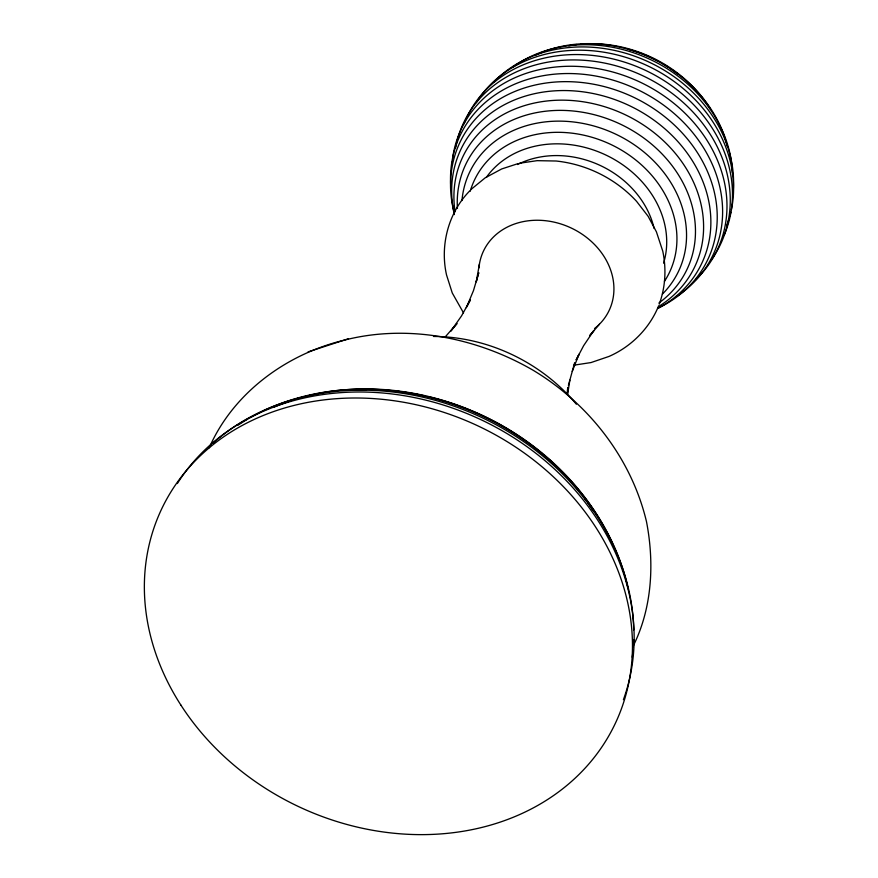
<?xml version="1.0" encoding="UTF-8"?>
<svg xmlns="http://www.w3.org/2000/svg" width="878" height="878" viewBox="0 0 878 878"><rect width="100%" height="100%" fill="white"/><g stroke="black" fill="none" stroke-linecap="round" stroke-linejoin="round"><path stroke-width="1.32" d="M567.418 394.046L567.715 387.472L567.287 394.035M567.638 394.156L569.866 380.119M479.432 264.048L476.26 281.849L478.762 272.696L473.505 290.53L466.361 307.651M568.406 385.409L574.662 362.625M659.257 304.15C665.458 287.227 666.49 268.734 662.758 251.141L656.415 231.858L648.151 216.328L636.561 201.336C615.741 178.695 586.691 164.219 556.125 161.014L537.127 160.663L519.546 163.231M572.247 371.427L579.063 354.174L576.155 359.837M209.216 447.802C233.153 393.114 285.91 354.514 343.089 340.466C407.14 323.62 476.458 337.415 533.198 370.296C588.699 403.65 631.337 458.173 646.46 521.51C654.56 563.226 652.222 608.52 632.786 646.856M466.953 306.521L470.443 299.716L461.532 315.915L450.919 331.017L456.999 323.532L445.212 336.911M658.588 305.961C649.457 328.471 631.205 346.678 609.036 356.424L591.037 362.559L573.521 365.237M576.22 359.76L583.607 345.723L593.923 330.424L589.632 335.714M469.642 190.998C448.307 212.772 439.867 245.39 446.54 274.968L452.269 292.989L463.496 312.853M589.555 335.879L599.433 324.212M470.849 189.593L485.183 177.839L501.645 168.971L518.261 163.549M348.478 338.732L308.101 351.88M433.523 336.461C487.883 336.57 541.726 362.482 576.374 404.231M454.387 214.583A133.237 111.736 25.2 0 1 537.182 93.134A133.237 111.736 25.2 0 1 695.683 166.348A133.237 111.736 25.2 0 1 657.699 308.485M455.056 211.839A128.342 107.632 25.2 0 1 623.962 114.151A128.342 107.632 25.2 0 1 658.61 306.532M470.202 191.283A107.884 90.478 25.2 0 1 609.87 144.014A107.884 90.478 25.2 0 1 664.448 281.366M450.699 185.159A139.865 117.301 25.2 0 1 638.877 90.236A139.865 117.301 25.2 0 1 677.179 296.127M457.427 208.437A122.448 102.693 25.2 0 1 619.923 123.93A122.448 102.693 25.2 0 1 658.95 302.976M455.473 148.206A142.104 119.178 25.2 0 1 638.866 73.95A142.104 119.178 25.2 0 1 710.862 260.525M478.938 267.889A69.494 58.288 25.2 0 1 574.355 229.575A69.494 58.288 25.2 0 1 594.56 328.526M461.96 200.546A115.611 96.964 25.2 0 1 614.973 133.807A115.611 96.964 25.2 0 1 662.429 294.086M464.045 123.721A141.545 118.706 25.2 0 1 640.018 67.902A141.545 118.706 25.2 0 1 724.098 235.271M453.948 211.85A137.089 114.974 25.2 0 1 538.521 84.31A137.089 114.974 25.2 0 1 702.949 162.101A137.089 114.974 25.2 0 1 657.743 308.266M452.631 158.073A141.545 118.706 25.2 0 1 643.618 83.849A141.545 118.706 25.2 0 1 695.563 279.852M451.929 164.614A141.545 118.706 25.2 0 1 452.159 161.98M177.345 483.537A248.858 208.712 25.2 0 1 483.987 421.144A248.858 208.712 25.2 0 1 623.413 699.678M476.216 102.682A139.865 117.301 25.2 0 1 640.863 62.821A139.865 117.301 25.2 0 1 731.429 209.491M730.825 212.18A139.865 117.301 25.2 0 1 729.794 216.175M729.014 218.798A139.865 117.301 25.2 0 1 726.754 225.24M493.601 82.345A137.089 114.974 25.2 0 1 647.086 61.208A137.089 114.974 25.2 0 1 733.207 190.998M486.423 177.279A99.346 83.322 25.2 0 1 606.786 155.472A99.346 83.322 25.2 0 1 663.592 263.159M513.202 66.86A133.237 111.736 25.2 0 1 644.825 57.048A133.237 111.736 25.2 0 1 731.034 159.28M731.451 161.991A133.237 111.736 25.2 0 1 731.923 166.041M732.164 168.741A133.237 111.736 25.2 0 1 732.384 172.757M237.708 425.391A243.634 204.333 25.2 0 1 247.848 419.025M250.175 417.676A243.634 204.333 25.2 0 1 260.931 412.001M263.367 410.816A243.634 204.333 25.2 0 1 628.165 588.962M208.207 447.648A246.641 206.846 25.2 0 1 211.071 444.948M213.025 443.171A246.641 206.846 25.2 0 1 476.03 414.91A246.641 206.846 25.2 0 1 633.729 629.932M633.675 639.546A246.641 206.846 25.2 0 1 633.499 643.651M632.742 653.188A246.641 206.846 25.2 0 1 632.27 657.227M535.975 54.93A128.342 107.632 25.2 0 1 727.269 146.22M517.603 164.515A90.061 75.53 25.2 0 1 654.11 228.467M274.353 406.975A239.892 201.194 25.2 0 1 613.909 547.159M568.768 45.744A122.448 102.693 25.2 0 1 571.402 45.283M574.058 44.877A122.448 102.693 25.2 0 1 576.736 44.526M580.764 44.12A122.448 102.693 25.2 0 1 710.445 109.135M352.034 390.041A235.447 197.462 25.2 0 1 366.949 389.547M391.676 390.666A235.447 197.462 25.2 0 1 419.64 394.793M422.296 395.341A235.447 197.462 25.2 0 1 424.941 395.923M427.586 396.527A235.447 197.462 25.2 0 1 470.399 410.267M471.651 410.794A235.447 197.462 25.2 0 1 542.549 453.805M544.601 455.539A235.447 197.462 25.2 0 1 560.405 470.169M563.215 473.033A235.447 197.462 25.2 0 1 571.369 481.879M573.169 483.943A235.447 197.462 25.2 0 1 579.26 491.318M585.055 498.88A235.447 197.462 25.2 0 1 586.647 501.075M588.205 503.281A235.447 197.462 25.2 0 1 592.727 509.953M627.408 49.036A115.611 96.964 25.2 0 1 657.37 60.725M663.219 64.017A115.611 96.964 25.2 0 1 667.763 66.849M671.099 69.099A115.611 96.964 25.2 0 1 677.542 73.862M690.327 85.331A115.611 96.964 25.2 0 1 693.016 88.184M180.912 705.133A250.899 210.424 25.2 0 0 603.427 744.632A250.899 210.424 25.2 0 0 380.909 399.194A250.899 210.424 25.2 0 0 180.912 705.133"/></g></svg>
